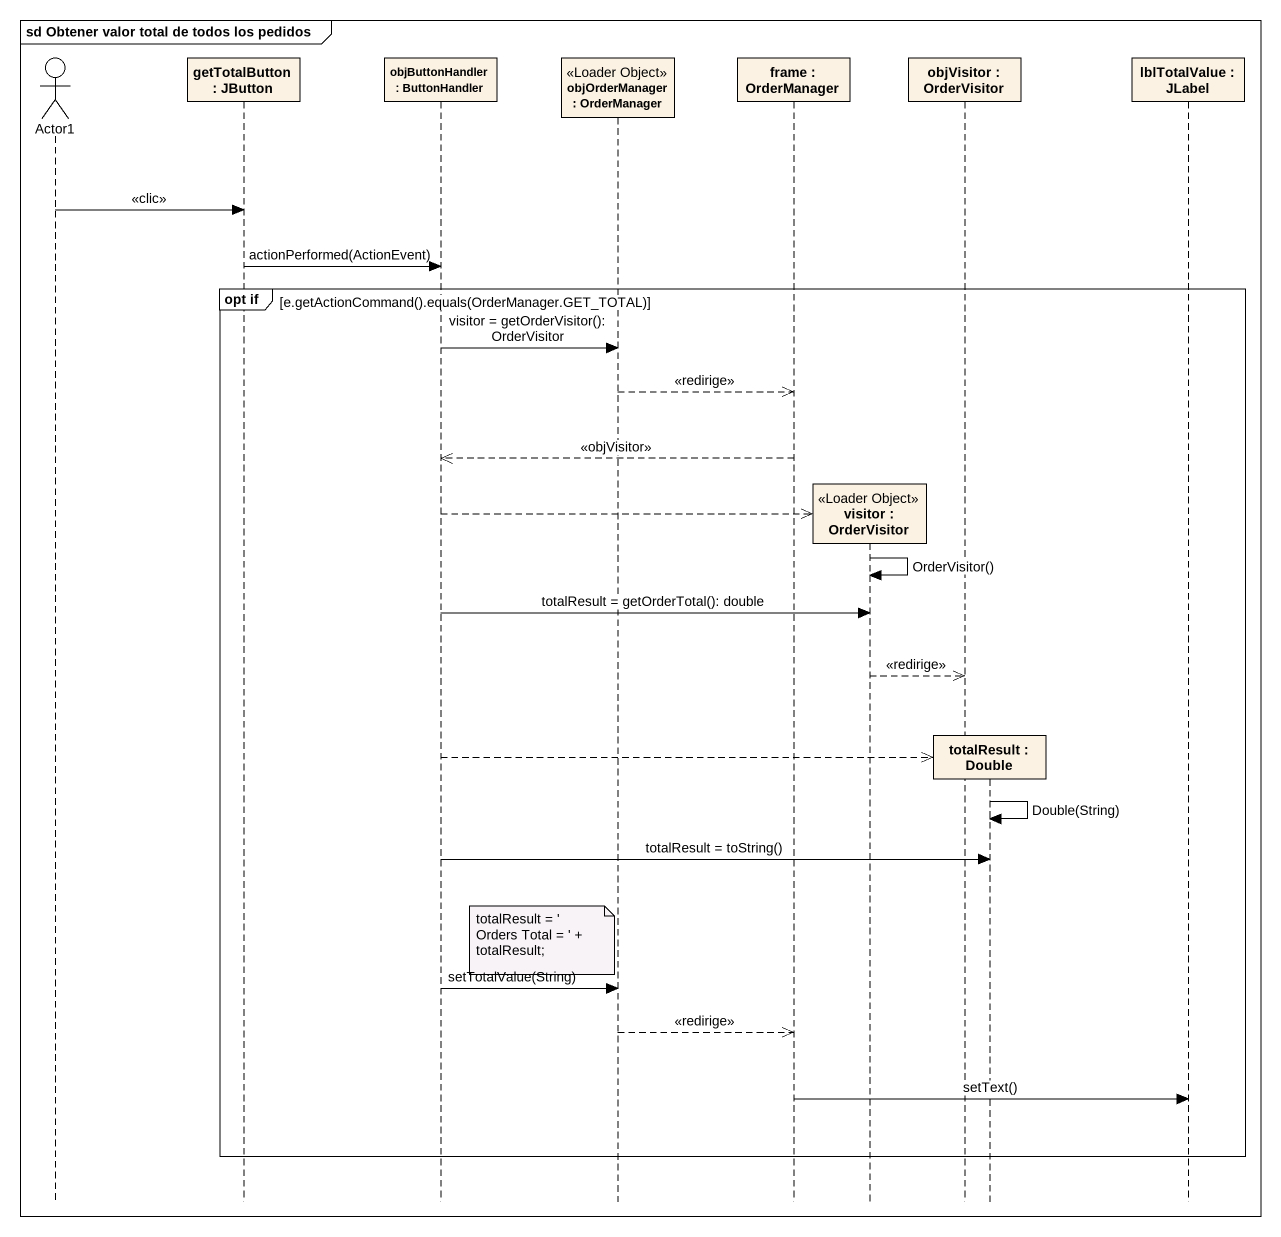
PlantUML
@startuml
mainframe sd Obtener valor total de todos los pedidos
hide footbox
actor Actor1
participant "getTotalButton : JButton" as getTotalButton
participant "objButtonHandler : ButtonHandler" as objButtonHandler
participant "objOrderManager : OrderManager" as objOrderManager <<Loader Object>>
participant "frame : OrderManager" as frame_
participant "visitor : OrderVisitor" as visitor <<Loader Object>>
participant "objVisitor : OrderVisitor" as objVisitor
participant "totalResult : Double" as totalResult
participant "lblTotalValue : JLabel" as lblTotalValue

Actor1 -> getTotalButton : <<clic>>
getTotalButton -> objButtonHandler : actionPerformed(ActionEvent)
group opt if [e.getActionCommand().equals(OrderManager.GET_TOTAL)]
  objButtonHandler -> objOrderManager : visitor = getOrderVisitor(): OrderVisitor
  objOrderManager -->> frame_ : <<redirige>>
  frame_ -->> objButtonHandler : <<objVisitor>>
  objButtonHandler -->> visitor **
  visitor -> visitor : OrderVisitor()
  objButtonHandler -> visitor : totalResult = getOrderTotal(): double
  visitor -->> objVisitor : <<redirige>>
  objButtonHandler -->> totalResult **
  totalResult -> totalResult : Double(String)
  objButtonHandler -> totalResult : totalResult = toString()
  note left of objOrderManager : totalResult = ' Orders Total = ' + totalResult;
  objButtonHandler -> objOrderManager : setTotalValue(String)
  objOrderManager -->> frame_ : <<redirige>>
  frame_ -> lblTotalValue : setText()
end
@enduml
